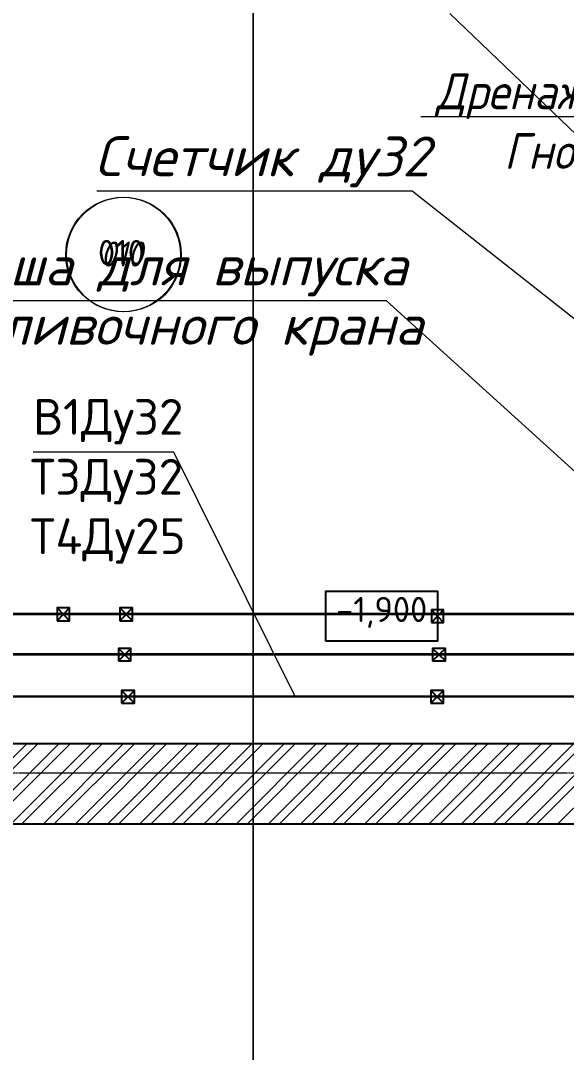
# Model space of a CAD drawing. Header units: millimetres. Extents: x -10178924 to 11692288, y -947381 to 58396.
# Drawn here: x 758772 to 762582, y -794543 to -787333 of the extents above; entities that cross this region are included whole.
import ezdxf

# ---------------------------------------------------------------- set-up
doc = ezdxf.new("R2010")
doc.units = ezdxf.units.MM
doc.linetypes.add('осевая', pattern=[50.8, 31.75, -6.35, 6.35, -6.35])
for name, color, linetype, lineweight in [('PDF _0', 7, 'Continuous', 9), ('PDF _Разрезы', 7, 'Continuous', 9), ('PDF _Текст', 7, 'Continuous', 5), ('Размеры осевые', 153, 'Continuous', 9), ('Стены.1', 7, 'Continuous', 25), ('ШТРИХОВКА', 252, 'Continuous', 15)]:
    doc.layers.add(name, color=color, linetype=linetype, lineweight=lineweight)
for name, color, linetype in [('PDF _PDF _Марки помещений', 5, 'Continuous'), ('PDF _PDF _Разрезы', 7, 'Continuous'), ('PDF _ВК_В1', 5, 'Continuous'), ('PDF _ВК_Т3', 1, 'Continuous'), ('PDF _ВК_Т4', 6, 'Continuous'), ('PDF _Марки помещений', 5, 'Continuous'), ('PDF _Стены.1', 7, 'Continuous'), ('ВК_Выноски', 7, 'Continuous')]:
    doc.layers.add(name, color=color, linetype=linetype)
for name, color, linetype, true_color in [('PDF _Отметки', 7, 'Continuous', 0x7f9fff), ('PDF _Размеры осевые', 7, 'Continuous', 0x5d6970), ('PDF _штриховка', 7, 'Continuous', 0x95834a)]:
    doc.layers.add(name, color=color, linetype=linetype, true_color=true_color)
doc.styles.add('ISOCPEUR', font='isocpeui.ttf', dxfattribs={"width": 0.9})
doc.styles.add('PDF ISOCPEUR', font='isocpeur.ttf')
doc.styles.add('PDF ISOCPEUR Italic', font='isocpeui.ttf')

# ---------------------------------------------------------------- blocks, each defined once
blk = doc.blocks.new('A$C5282721b')
at = {"layer": 'ШТРИХОВКА', "ltscale": 100, "true_color": 0x000000, "transparency": 33554687}
h = blk.add_hatch(dxfattribs=at)
h.set_pattern_fill('ANSI31', color=18, scale=50)
h.set_pattern_definition([(45, (-79853.19, 25128.16), (-112.2532, 112.2532), [])])
h.paths.add_polyline_path([(30308.806, -10037.639), (30340.503, -10057.45), (30340.503, -9982.609)], flags=16)
h.paths.add_polyline_path([(29940.503, -9500.003), (30274.939, -9500.003), (30340.503, -9500.003), (30340.503, -8858.185), (29940.503, -8858.185)])
h.paths.add_polyline_path([(30340.503, -9510.106), (29940.503, -9505.804), (29940.503, -15302.111), (27792.557, -15302.111), (27792.557, -15862.111), (30500.503, -15862.111), (30500.503, -12156.906), (44179.391, -12156.906), (44179.391, -11596.906), (30340.503, -11596.906)])
at = {"layer": 'PDF _Марки помещений', "color": 18, "lineweight": 9, "true_color": 0x000000, "transparency": 33554687}
blk.add_circle((37134.389, -8177.368), 400.064, dxfattribs=at)
at = {"layer": 'PDF _Разрезы', "color": 18, "lineweight": 9, "true_color": 0x000000, "transparency": 33554687}
blk.add_lwpolyline([(39460.485, -52606.265), (39460.485, -21182.649), (38038.076, -21182.649), (38038.076, 2729.276)], dxfattribs=at)
at = {"layer": 'ВК_Выноски', "linetype": 'ByBlock', "lineweight": 13, "transparency": 33554687}
blk.add_lwpolyline([(39207.762, -7211.661), (41882.852, -7211.661)], dxfattribs=at)
blk.add_lwpolyline([(39207.762, -7211.661), (41882.852, -7211.661)], dxfattribs=at)
at = {"layer": 'Размеры осевые', "color": 251, "linetype": 'осевая', "ltscale": 0.5, "transparency": 33554687}
blk.add_line((-9750, -11800), (57900, -11800), dxfattribs=at)
at = {"layer": 'Стены.1', "color": 18, "linetype": 'Continuous', "true_color": 0x000000, "transparency": 33554687, "flags": 128}
for points in [[(46664.121, -11596.906), (30340.503, -11596.906)], [(54269.391, -12156.906), (30500.503, -12156.906)]]:
    blk.add_lwpolyline(points, dxfattribs=at)
at = {"layer": 'PDF _Марки помещений', "color": 18, "lineweight": 9, "true_color": 0x000000, "transparency": 33554687, "insert": (36971.415, -8261.083), "char_height": 175, "attachment_point": 7, "style": 'ISOCPEUR'}
blk.add_mtext('010', dxfattribs=at)
at = {"layer": 'ВК_Выноски', "lineweight": -2, "transparency": 33554687, "insert": (40545.262, -6911.661), "char_height": 250, "width": 218673.81376, "attachment_point": 2, "style": 'ISOCPEUR'}
blk.add_mtext('Дренажный насос ^JГном 10-10', dxfattribs=at)
blk.add_mtext('Дренажный насос ^JГном 10-10', dxfattribs=at)

msp = doc.modelspace()

# ---------------------------------------------------------------- linework, layer by layer
at = {"layer": 'PDF _0', "lineweight": 25}
for points in [[(759027.9, -791526.3), (759112.6, -791526.3), (759112.6, -791437.4), (759027.9, -791437.4)], [(759464, -791526.3), (759552.9, -791526.3), (759552.9, -791437.4), (759464, -791437.4)], [(761639.9, -791539), (761724.6, -791539), (761724.6, -791450.1), (761639.9, -791450.1)], [(759455.5, -791805.7), (759540.2, -791805.7), (759540.2, -791721), (759455.5, -791721)], [(761648.4, -791805.7), (761737.3, -791805.7), (761737.3, -791721), (761648.4, -791721)], [(759476.7, -792102), (759565.6, -792102), (759565.6, -792013.1), (759476.7, -792013.1)], [(761635.7, -792102), (761724.6, -792102), (761724.6, -792013.1), (761635.7, -792013.1)]]:
    msp.add_lwpolyline(points, close=True, dxfattribs=at)
for points in [[(759027.9, -791437.4), (759112.6, -791526.3)], [(759112.6, -791437.4), (759027.9, -791526.3)], [(759464, -791437.4), (759552.9, -791526.3)], [(759552.9, -791437.4), (759464, -791526.3)], [(761639.9, -791450.1), (761724.6, -791539)], [(761724.6, -791450.1), (761639.9, -791539)], [(759455.5, -791721), (759540.2, -791805.7)], [(759540.2, -791721), (759455.5, -791805.7)], [(761648.4, -791721), (761737.3, -791805.7)], [(761737.3, -791721), (761648.4, -791805.7)], [(759476.7, -792013.1), (759565.6, -792102)], [(759565.6, -792013.1), (759476.7, -792102)], [(761635.7, -792013.1), (761724.6, -792102)], [(761724.6, -792013.1), (761635.7, -792102)]]:
    msp.add_lwpolyline(points, dxfattribs=at)
at = {"layer": 'PDF _PDF _Марки помещений', "lineweight": 9}
msp.add_circle((759487.3, -788967.2), 400, dxfattribs=at)
at = {"layer": 'PDF _PDF _Разрезы', "lineweight": 9}
msp.add_lwpolyline([(761817.7, -833398.5), (761817.7, -801975.5), (760395.4, -801975.5), (760395.4, -778062.2)], dxfattribs=at)
at = {"layer": 'PDF _ВК_В1', "lineweight": 30}
msp.add_lwpolyline([(768798.5, -792055.4), (767151.8, -792055.4), (749773.8, -792055.4)], dxfattribs=at)
at = {"layer": 'PDF _ВК_Т3', "lineweight": 35}
msp.add_lwpolyline([(768680, -791763.3), (767410, -791763.3), (749346.2, -791763.3)], dxfattribs=at)
at = {"layer": 'PDF _ВК_Т4', "lineweight": 35}
msp.add_lwpolyline([(767405.8, -791479.7), (749625.6, -791479.7)], dxfattribs=at)
at = {"layer": 'PDF _Отметки', "lineweight": 25}
msp.add_lwpolyline([(760903.3, -791670.2), (760903.3, -791318.8), (761682.2, -791318.8), (761682.2, -791670.2)], close=True, dxfattribs=at)
at = {"layer": 'PDF _Размеры осевые', "lineweight": 9}
for points in [[(758773.9, -792588.8), (758778.2, -792588.8), (758795.1, -792588.8)], [(758799.3, -792588.8), (758803.6, -792588.8), (758820.5, -792588.8)], [(758824.7, -792588.8), (758829, -792588.8), (758845.9, -792588.8)], [(758850.1, -792588.8), (758854.4, -792588.8), (758871.3, -792588.8)], [(758875.5, -792588.8), (758879.8, -792588.8), (758896.7, -792588.8)], [(758900.9, -792588.8), (758905.2, -792588.8), (758922.1, -792588.8)], [(758926.3, -792588.8), (758930.6, -792588.8), (758947.5, -792588.8)], [(758951.7, -792588.8), (758956, -792588.8), (758972.9, -792588.8)], [(758977.1, -792588.8), (758981.4, -792588.8), (758998.3, -792588.8)], [(759002.5, -792588.8), (759006.8, -792588.8), (759023.7, -792588.8)], [(759027.9, -792588.8), (759032.2, -792588.8), (759049.1, -792588.8)], [(759053.3, -792588.8), (759057.6, -792588.8), (759074.5, -792588.8)], [(759078.7, -792588.8), (759083, -792588.8), (759099.9, -792588.8)], [(759104.1, -792588.8), (759108.4, -792588.8), (759125.3, -792588.8)], [(759129.5, -792588.8), (759133.8, -792588.8), (759150.7, -792588.8)], [(759154.9, -792588.8), (759159.2, -792588.8), (759176.1, -792588.8)], [(759180.3, -792588.8), (759184.6, -792588.8), (759201.5, -792588.8)], [(759205.7, -792588.8), (759210, -792588.8), (759226.9, -792588.8)], [(759231.1, -792588.8), (759235.4, -792588.8), (759252.3, -792588.8)], [(759256.5, -792588.8), (759260.8, -792588.8), (759277.7, -792588.8)], [(759281.9, -792588.8), (759286.2, -792588.8), (759303.1, -792588.8)], [(759307.3, -792588.8), (759311.6, -792588.8), (759328.5, -792588.8)], [(759332.7, -792588.8), (759337, -792588.8), (759353.9, -792588.8)], [(759358.1, -792588.8), (759362.4, -792588.8), (759379.3, -792588.8)], [(759383.5, -792588.8), (759387.8, -792588.8), (759404.7, -792588.8)], [(759408.9, -792588.8), (759413.2, -792588.8), (759430.1, -792588.8)], [(759434.3, -792588.8), (759438.6, -792588.8), (759455.5, -792588.8)], [(759459.7, -792588.8), (759464, -792588.8), (759480.9, -792588.8)], [(759485.1, -792588.8), (759489.4, -792588.8), (759506.3, -792588.8)], [(759510.5, -792588.8), (759514.8, -792588.8), (759531.7, -792588.8)], [(759535.9, -792588.8), (759540.2, -792588.8), (759557.1, -792588.8)], [(759561.3, -792588.8), (759565.6, -792588.8), (759582.5, -792588.8)], [(759586.7, -792588.8), (759591, -792588.8), (759607.9, -792588.8)], [(759612.2, -792588.8), (759616.4, -792588.8), (759633.3, -792588.8)], [(759637.5, -792588.8), (759641.8, -792588.8), (759658.7, -792588.8)], [(759662.9, -792588.8), (759667.2, -792588.8), (759684.1, -792588.8)], [(759688.3, -792588.8), (759692.6, -792588.8), (759709.5, -792588.8)], [(759713.7, -792588.8), (759718, -792588.8), (759734.9, -792588.8)], [(759739.2, -792588.8), (759743.4, -792588.8), (759760.3, -792588.8)], [(759764.5, -792588.8), (759768.8, -792588.8), (759785.7, -792588.8)], [(759789.9, -792588.8), (759794.2, -792588.8), (759811.1, -792588.8)], [(759815.3, -792588.8), (759819.6, -792588.8), (759836.5, -792588.8)], [(759840.8, -792588.8), (759845, -792588.8), (759861.9, -792588.8)], [(759866.2, -792588.8), (759870.4, -792588.8), (759887.3, -792588.8)], [(759891.5, -792588.8), (759895.8, -792588.8), (759912.7, -792588.8)], [(759916.9, -792588.8), (759921.2, -792588.8), (759938.1, -792588.8)], [(759942.3, -792588.8), (759946.6, -792588.8), (759963.5, -792588.8)], [(759967.8, -792588.8), (759972, -792588.8), (759988.9, -792588.8)], [(759993.2, -792588.8), (759997.4, -792588.8), (760014.3, -792588.8)], [(760018.5, -792588.8), (760022.8, -792588.8), (760039.7, -792588.8)], [(760044, -792588.8), (760048.2, -792588.8), (760065.1, -792588.8)], [(760069.4, -792588.8), (760073.6, -792588.8), (760090.5, -792588.8)], [(760094.8, -792588.8), (760099, -792588.8), (760115.9, -792588.8)], [(760120.2, -792588.8), (760124.4, -792588.8), (760141.3, -792588.8)], [(760145.5, -792588.8), (760149.8, -792588.8), (760166.7, -792588.8)], [(760171, -792588.8), (760175.2, -792588.8), (760192.1, -792588.8)], [(760196.4, -792588.8), (760200.6, -792588.8), (760217.5, -792588.8)], [(760221.8, -792588.8), (760226, -792588.8), (760242.9, -792588.8)], [(760247.2, -792588.8), (760251.4, -792588.8), (760268.3, -792588.8)], [(760272.6, -792588.8), (760276.8, -792588.8), (760293.7, -792588.8)], [(760298, -792588.8), (760302.2, -792588.8), (760319.1, -792588.8)], [(760323.4, -792588.8), (760327.6, -792588.8), (760344.5, -792588.8)], [(760348.8, -792588.8), (760353, -792588.8), (760369.9, -792588.8)], [(760374.2, -792588.8), (760378.4, -792588.8), (760395.3, -792588.8)], [(760399.6, -792588.8), (760403.8, -792588.8), (760420.7, -792588.8)], [(760425, -792588.8), (760429.2, -792588.8), (760446.1, -792588.8)], [(760450.4, -792588.8), (760454.6, -792588.8), (760471.5, -792588.8)], [(760475.8, -792588.8), (760480, -792588.8), (760496.9, -792588.8)], [(760501.2, -792588.8), (760505.4, -792588.8), (760522.3, -792588.8)], [(760526.6, -792588.8), (760530.8, -792588.8), (760547.7, -792588.8)], [(760552, -792588.8), (760556.2, -792588.8), (760573.1, -792588.8)], [(760577.4, -792588.8), (760581.6, -792588.8), (760598.5, -792588.8)], [(760602.8, -792588.8), (760607, -792588.8), (760623.9, -792588.8)], [(760628.2, -792588.8), (760632.4, -792588.8), (760649.3, -792588.8)], [(760653.6, -792588.8), (760657.8, -792588.8), (760674.7, -792588.8)], [(760679, -792588.8), (760683.2, -792588.8), (760700.1, -792588.8)], [(760704.4, -792588.8), (760708.6, -792588.8), (760725.5, -792588.8)], [(760729.8, -792588.8), (760734, -792588.8), (760750.9, -792588.8)], [(760755.2, -792588.8), (760759.4, -792588.8), (760776.3, -792588.8)], [(760780.6, -792588.8), (760784.8, -792588.8), (760801.7, -792588.8)], [(760806, -792588.8), (760810.2, -792588.8), (760827.1, -792588.8)], [(760831.4, -792588.8), (760835.6, -792588.8), (760852.5, -792588.8)], [(760856.8, -792588.8), (760861, -792588.8), (760877.9, -792588.8)], [(760882.2, -792588.8), (760886.4, -792588.8), (760903.3, -792588.8)], [(760907.6, -792588.8), (760911.8, -792588.8), (760928.7, -792588.8)], [(760933, -792588.8), (760937.2, -792588.8), (760954.1, -792588.8)], [(760958.4, -792588.8), (760962.6, -792588.8), (760979.5, -792588.8)], [(760983.8, -792588.8), (760988, -792588.8), (761004.9, -792588.8)], [(761009.2, -792588.8), (761013.4, -792588.8), (761030.3, -792588.8)], [(761034.6, -792588.8), (761038.8, -792588.8), (761055.7, -792588.8)], [(761060, -792588.8), (761064.2, -792588.8), (761081.1, -792588.8)], [(761085.4, -792588.8), (761089.6, -792588.8), (761106.5, -792588.8)], [(761110.8, -792588.8), (761115, -792588.8), (761131.9, -792588.8)], [(761136.2, -792588.8), (761140.4, -792588.8), (761157.3, -792588.8)], [(761161.6, -792588.8), (761165.8, -792588.8), (761182.7, -792588.8)], [(761187, -792588.8), (761191.2, -792588.8), (761208.1, -792588.8)], [(761212.4, -792588.8), (761216.6, -792588.8), (761233.5, -792588.8)], [(761237.8, -792588.8), (761242, -792588.8), (761258.9, -792588.8)], [(761263.2, -792588.8), (761267.4, -792588.8), (761284.3, -792588.8)], [(761288.6, -792588.8), (761292.8, -792588.8), (761309.7, -792588.8)], [(761314, -792588.8), (761318.2, -792588.8), (761335.1, -792588.8)], [(761339.4, -792588.8), (761343.6, -792588.8), (761360.5, -792588.8)], [(761364.8, -792588.8), (761369, -792588.8), (761385.9, -792588.8)], [(761390.2, -792588.8), (761394.4, -792588.8), (761411.3, -792588.8)], [(761415.6, -792588.8), (761419.8, -792588.8), (761436.7, -792588.8)], [(761441, -792588.8), (761445.2, -792588.8), (761462.1, -792588.8)], [(761466.4, -792588.8), (761470.6, -792588.8), (761487.5, -792588.8)], [(761491.8, -792588.8), (761496, -792588.8), (761512.9, -792588.8)], [(761517.2, -792588.8), (761521.4, -792588.8), (761538.3, -792588.8)], [(761542.6, -792588.8), (761546.8, -792588.8), (761563.7, -792588.8)], [(761568, -792588.8), (761572.2, -792588.8), (761589.1, -792588.8)], [(761593.4, -792588.8), (761597.6, -792588.8), (761614.5, -792588.8)], [(761618.8, -792588.8), (761623, -792588.8), (761639.9, -792588.8)], [(761644.2, -792588.8), (761648.4, -792588.8), (761665.3, -792588.8)], [(761669.6, -792588.8), (761673.8, -792588.8), (761690.7, -792588.8)], [(761695, -792588.8), (761699.2, -792588.8), (761716.1, -792588.8)], [(761720.4, -792588.8), (761724.6, -792588.8), (761741.5, -792588.8)], [(761745.8, -792588.8), (761750, -792588.8), (761766.9, -792588.8)], [(761771.2, -792588.8), (761775.4, -792588.8), (761792.3, -792588.8)], [(761796.6, -792588.8), (761800.8, -792588.8), (761817.7, -792588.8)], [(761822, -792588.8), (761826.2, -792588.8), (761843.1, -792588.8)], [(761847.4, -792588.8), (761851.6, -792588.8), (761868.5, -792588.8)], [(761872.8, -792588.8), (761877, -792588.8), (761893.9, -792588.8)], [(761898.2, -792588.8), (761902.4, -792588.8), (761919.3, -792588.8)], [(761923.6, -792588.8), (761927.8, -792588.8), (761944.7, -792588.8)], [(761949, -792588.8), (761953.2, -792588.8), (761970.1, -792588.8)], [(761974.4, -792588.8), (761978.6, -792588.8), (761995.5, -792588.8)], [(761999.8, -792588.8), (762004, -792588.8), (762020.9, -792588.8)], [(762025.2, -792588.8), (762029.4, -792588.8), (762046.3, -792588.8)], [(762050.6, -792588.8), (762054.8, -792588.8), (762071.7, -792588.8)], [(762076, -792588.8), (762080.2, -792588.8), (762097.1, -792588.8)], [(762101.4, -792588.8), (762105.6, -792588.8), (762122.5, -792588.8)], [(762126.8, -792588.8), (762131, -792588.8), (762147.9, -792588.8)], [(762152.2, -792588.8), (762156.4, -792588.8), (762173.3, -792588.8)], [(762177.6, -792588.8), (762181.8, -792588.8), (762198.7, -792588.8)], [(762203, -792588.8), (762207.2, -792588.8), (762224.1, -792588.8)], [(762228.4, -792588.8), (762232.6, -792588.8), (762249.5, -792588.8)], [(762253.8, -792588.8), (762258, -792588.8), (762274.9, -792588.8)], [(762279.2, -792588.8), (762283.4, -792588.8), (762300.3, -792588.8)], [(762304.6, -792588.8), (762308.8, -792588.8), (762325.7, -792588.8)], [(762330, -792588.8), (762334.2, -792588.8), (762351.1, -792588.8)], [(762355.4, -792588.8), (762359.6, -792588.8), (762376.5, -792588.8)], [(762380.8, -792588.8), (762385, -792588.8), (762401.9, -792588.8)], [(762406.2, -792588.8), (762410.4, -792588.8), (762427.3, -792588.8)], [(762431.6, -792588.8), (762435.8, -792588.8), (762452.7, -792588.8)], [(762457, -792588.8), (762461.2, -792588.8), (762478.1, -792588.8)], [(762482.4, -792588.8), (762486.6, -792588.8), (762503.5, -792588.8)], [(762507.8, -792588.8), (762512, -792588.8), (762528.9, -792588.8)], [(762533.2, -792588.8), (762537.4, -792588.8), (762554.3, -792588.8)], [(762558.6, -792588.8), (762562.8, -792588.8), (762579.7, -792588.8)]]:
    msp.add_lwpolyline(points, dxfattribs=at)
at = {"layer": 'PDF _Стены.1', "lineweight": 25}
for points in [[(769018.7, -792385.6), (752695.5, -792385.6)], [(776626, -792948.7), (752856.7, -792948.7)]]:
    msp.add_lwpolyline(points, dxfattribs=at)
at = {"layer": 'PDF _Текст'}
for points in [[(766298.8, -791626.9), (761769.1, -787284.3), (766298.8, -791626.9)], [(766025.7, -792089.3), (761504.6, -788524.9), (759303.4, -788524.9)], [(765204.4, -792809), (761326.8, -789291.2), (758257.8, -789291.2)], [(760687.4, -792055.4), (759840.8, -790349.5), (759739.2, -790349.5), (758858.7, -790349.5)]]:
    msp.add_lwpolyline(points, dxfattribs=at)
at = {"layer": 'PDF _штриховка', "color": 251, "lineweight": 5, "true_color": 0x636466}
for points in [[(758329.4, -792948.7), (758892.5, -792385.6)], [(758553.8, -792948.7), (759116.8, -792385.6)], [(758778.2, -792948.7), (759341.2, -792385.6)], [(759002.5, -792948.7), (759565.6, -792385.6)], [(759231.1, -792948.7), (759789.9, -792385.6)], [(759455.5, -792948.7), (760014.3, -792385.6)], [(759679.9, -792948.7), (760238.7, -792385.6)], [(759904.2, -792948.7), (760463, -792385.6)], [(760128.6, -792948.7), (760687.4, -792385.6)], [(760353, -792948.7), (760911.8, -792385.6)], [(760577.4, -792948.7), (761136.1, -792385.6)], [(760801.7, -792948.7), (761360.5, -792385.6)], [(761026.1, -792948.7), (761584.9, -792385.6)], [(761250.5, -792948.7), (761809.2, -792385.6)], [(761474.8, -792948.7), (762033.6, -792385.6)], [(761699.2, -792948.7), (762258, -792385.6)], [(761923.6, -792948.7), (762482.3, -792385.6)], [(762147.9, -792948.7), (762706.7, -792385.6)], [(762372.3, -792948.7), (762931.1, -792385.6)]]:
    msp.add_lwpolyline(points, dxfattribs=at)

# ---------------------------------------------------------------- block references
msp.add_blockref('A$C5282721b', (722358.6, -780790.4))

# ---------------------------------------------------------------- texts
at = {"layer": 'PDF _Текст', "insert": (759288.1, -788318.1), "char_height": 279.255, "attachment_point": 4, "rotation": 359.94892, "style": 'PDF ISOCPEUR Italic'}
msp.add_mtext('Счетчик ду32', dxfattribs=at)
at = {"layer": 'PDF _Текст', "color": 5, "insert": (759311.6, -788953.5), "char_height": 175, "attachment_point": 4, "style": 'PDF ISOCPEUR'}
msp.add_mtext('010', dxfattribs=at)
at = {"layer": 'PDF _Текст', "attachment_point": 4}
for s, insert, char_height, style in [('ниша для выпуска', (758227.8, -789081.6), 279.266, 'PDF ISOCPEUR Italic'), ('поливочного крана', (758227.8, -789496.4), 279.266, 'PDF ISOCPEUR Italic'), ('В1Ду32', (758858.6, -790135.7), 249.98, 'PDF ISOCPEUR'), ('Т3Ду32', (758837.4, -790554.8), 249.98, 'PDF ISOCPEUR'), ('Т4Ду25', (758837.4, -790969.7), 249.98, 'PDF ISOCPEUR')]:
    msp.add_mtext(s, dxfattribs=dict(at, insert=insert, char_height=char_height, style=style))
at = {"layer": 'PDF _Текст', "color": 161, "true_color": 0x7f9fff, "insert": (760975.3, -791468.1), "char_height": 175, "attachment_point": 4, "style": 'PDF ISOCPEUR'}
msp.add_mtext('-1,900', dxfattribs=at)

doc.saveas('drawing.dxf')
